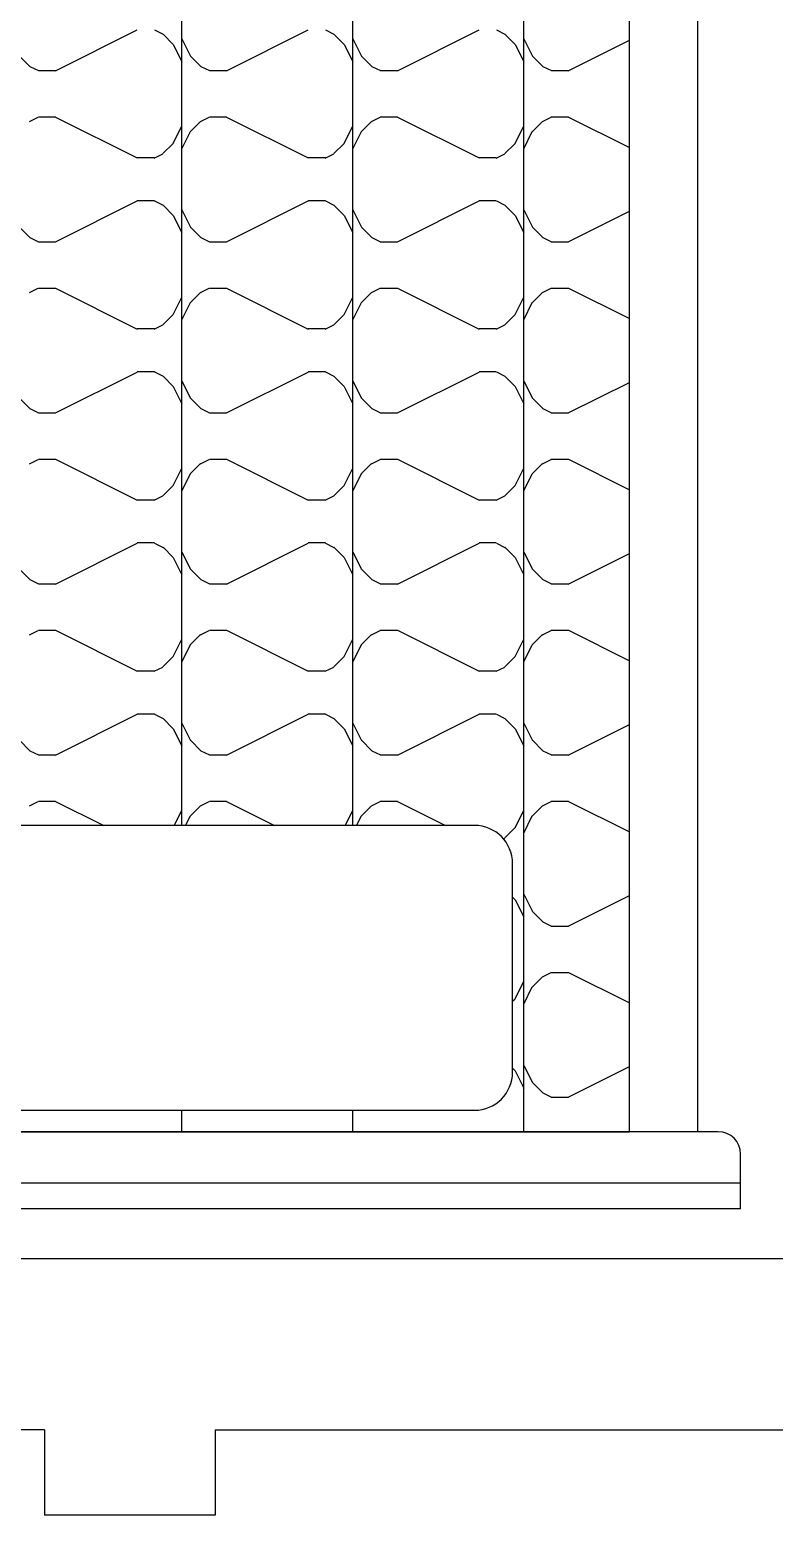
# Model space of a CAD drawing. Header units: millimetres. Extents: x 1143 to 39838, y 578 to 35727.
# Drawn here: x 9572 to 10443, y 12439 to 14176 of the extents above; entities that cross this region are included whole.
import ezdxf

# ---------------------------------------------------------------- set-up
doc = ezdxf.new("R2010")
doc.units = ezdxf.units.MM
for name, color, linetype in [('JJ', 8, 'Continuous'), ('PUB_WINDW', 7, 'Continuous'), ('WALL', 255, 'Continuous')]:
    doc.layers.add(name, color=color, linetype=linetype)
doc.styles.add('DIM_FONT', font='SIMPLEX', dxfattribs={"width": 0.8})
doc.styles.get("Standard").update_dxf_attribs({"font": 'arial.ttf'})

# ---------------------------------------------------------------- blocks, each defined once
blk = doc.blocks.new('A$C2EAD2DD6')
at = {"layer": 'JJ'}
for p, q in [((0, 0, -1600), (0, 1450, -1600)), ((30, 0, -1600), (30, 1450, -1600)), ((90, 26.1, -1600), (90, 1423.9, -1600)), ((90, 1320, -1600), (90, 130, -1600)), ((115.1, 1141.8, -1600), (115.1, 311.3, -1600)), ((448, 311.3, -1600), (448, 1141.8, -1600)), ((547.6, 843.5, -1600), (535.5, 831.4, -1600)), ((747.6, 843.5, -1600), (735.5, 831.4, -1600)), ((947.6, 843.5, -1600), (935.5, 831.4, -1600)), ((1147.6, 843.5, -1600), (1135.5, 831.4, -1600)), ((1347.6, 843.5, -1600), (1335.5, 831.4, -1600)), ((471, 831.6, -1600), (476, 821.6, -1600)), ((471, 831.6, -1600), (476, 821.6, -1600)), ((476.3, 821.4, -1600), (476.3, 801.3, -1600)), ((535.5, 831.4, -1600), (530.5, 821.3, -1600)), ((535.5, 831.4, -1600), (530.5, 821.3, -1600)), ((530.5, 821.4, -1600), (530.5, 801.3, -1600)), ((671, 831.6, -1600), (676, 821.6, -1600)), ((671, 831.6, -1600), (676, 821.6, -1600)), ((676.3, 821.4, -1600), (676.3, 801.3, -1600)), ((735.5, 831.4, -1600), (730.5, 821.3, -1600)), ((735.5, 831.4, -1600), (730.5, 821.3, -1600)), ((730.5, 821.4, -1600), (730.5, 801.3, -1600)), ((871, 831.6, -1600), (876, 821.6, -1600)), ((871, 831.6, -1600), (876, 821.6, -1600)), ((876.3, 821.4, -1600), (876.3, 801.3, -1600)), ((935.5, 831.4, -1600), (930.5, 821.3, -1600)), ((935.5, 831.4, -1600), (930.5, 821.3, -1600)), ((930.5, 821.4, -1600), (930.5, 801.3, -1600)), ((1071, 831.6, -1600), (1076, 821.6, -1600)), ((1071, 831.6, -1600), (1076, 821.6, -1600)), ((1076.3, 821.4, -1600), (1076.3, 801.3, -1600)), ((1135.5, 831.4, -1600), (1130.5, 821.3, -1600)), ((1135.5, 831.4, -1600), (1130.5, 821.3, -1600)), ((1130.5, 821.4, -1600), (1130.5, 801.3, -1600)), ((1271, 831.6, -1600), (1276, 821.6, -1600)), ((1271, 831.6, -1600), (1276, 821.6, -1600)), ((1276.3, 821.4, -1600), (1276.3, 801.3, -1600)), ((1335.5, 831.4, -1600), (1330.5, 821.3, -1600)), ((1335.5, 831.4, -1600), (1330.5, 821.3, -1600)), ((1330.5, 821.4, -1600), (1330.5, 801.3, -1600)), ((476.2, 801.3, -1600), (448, 745, -1600)), ((476.2, 801.3, -1600), (448, 745, -1600)), ((530.3, 801.5, -1600), (578.1, 705.9, -1600)), ((530.3, 801.5, -1600), (578.1, 705.9, -1600)), ((676.2, 801.3, -1600), (628.4, 705.7, -1600)), ((676.2, 801.3, -1600), (628.4, 705.7, -1600)), ((730.3, 801.5, -1600), (778.1, 705.9, -1600)), ((730.3, 801.5, -1600), (778.1, 705.9, -1600)), ((876.2, 801.3, -1600), (828.4, 705.7, -1600)), ((876.2, 801.3, -1600), (828.4, 705.7, -1600)), ((930.3, 801.5, -1600), (978.1, 705.9, -1600)), ((930.3, 801.5, -1600), (978.1, 705.9, -1600)), ((1076.2, 801.3, -1600), (1028.4, 705.7, -1600)), ((1076.2, 801.3, -1600), (1028.4, 705.7, -1600)), ((1130.3, 801.5, -1600), (1178.1, 705.9, -1600)), ((1130.3, 801.5, -1600), (1178.1, 705.9, -1600)), ((1276.2, 801.3, -1600), (1228.4, 705.7, -1600)), ((1276.2, 801.3, -1600), (1228.4, 705.7, -1600)), ((1330.3, 801.5, -1600), (1378.1, 705.9, -1600)), ((1330.3, 801.5, -1600), (1378.1, 705.9, -1600)), ((578.3, 685.7, -1600), (578.3, 705.8, -1600)), ((628.5, 685.7, -1600), (628.5, 705.8, -1600)), ((778.3, 685.7, -1600), (778.3, 705.8, -1600)), ((828.5, 685.7, -1600), (828.5, 705.8, -1600)), ((978.3, 685.7, -1600), (978.3, 705.8, -1600)), ((1028.5, 685.7, -1600), (1028.5, 705.8, -1600)), ((1178.3, 685.7, -1600), (1178.3, 705.8, -1600)), ((1228.5, 685.7, -1600), (1228.5, 705.8, -1600)), ((578.2, 685.6, -1600), (573.2, 675.6, -1600)), ((578.2, 685.6, -1600), (573.2, 675.6, -1600)), ((628.3, 685.9, -1600), (633.3, 675.8, -1600)), ((628.3, 685.9, -1600), (633.3, 675.8, -1600)), ((778.2, 685.6, -1600), (773.2, 675.6, -1600)), ((778.2, 685.6, -1600), (773.2, 675.6, -1600)), ((828.3, 685.9, -1600), (833.3, 675.8, -1600)), ((828.3, 685.9, -1600), (833.3, 675.8, -1600)), ((978.2, 685.6, -1600), (973.2, 675.6, -1600)), ((978.2, 685.6, -1600), (973.2, 675.6, -1600)), ((1028.3, 685.9, -1600), (1033.3, 675.8, -1600)), ((1028.3, 685.9, -1600), (1033.3, 675.8, -1600)), ((1178.2, 685.6, -1600), (1173.2, 675.6, -1600)), ((1178.2, 685.6, -1600), (1173.2, 675.6, -1600)), ((1228.3, 685.9, -1600), (1233.3, 675.8, -1600)), ((1228.3, 685.9, -1600), (1233.3, 675.8, -1600)), ((1378.2, 685.6, -1600), (1373.2, 675.6, -1600)), ((1378.2, 685.6, -1600), (1373.2, 675.6, -1600)), ((448, 662.5, -1600), (465.7, 653.6, -1600)), ((561.2, 663.6, -1600), (541.1, 653.6, -1600)), ((573.3, 675.6, -1600), (561.2, 663.6, -1600)), ((633.5, 675.8, -1600), (645.5, 663.8, -1600)), ((645.6, 663.7, -1600), (665.7, 653.6, -1600)), ((761.2, 663.6, -1600), (741.1, 653.6, -1600)), ((773.3, 675.6, -1600), (761.2, 663.6, -1600)), ((833.5, 675.8, -1600), (845.5, 663.8, -1600)), ((845.6, 663.7, -1600), (865.7, 653.6, -1600)), ((961.2, 663.6, -1600), (941.1, 653.6, -1600)), ((973.3, 675.6, -1600), (961.2, 663.6, -1600)), ((1033.5, 675.8, -1600), (1045.5, 663.8, -1600)), ((1045.6, 663.7, -1600), (1065.7, 653.6, -1600)), ((1161.2, 663.6, -1600), (1141.1, 653.6, -1600)), ((1173.3, 675.6, -1600), (1161.2, 663.6, -1600)), ((1233.5, 675.8, -1600), (1245.5, 663.8, -1600)), ((1245.6, 663.7, -1600), (1265.7, 653.6, -1600)), ((1361.2, 663.6, -1600), (1341.1, 653.6, -1600)), ((1373.3, 675.6, -1600), (1361.2, 663.6, -1600)), ((90, 653.6, -1600), (115.1, 653.6, -1600)), ((448, 653.6, -1600), (577.1, 653.6, -1600)), ((448, 649.2, -1600), (459.3, 643.6, -1600)), ((459.1, 643.7, -1600), (471.2, 631.6, -1600)), ((547.6, 643.5, -1600), (535.5, 631.4, -1600)), ((567.6, 653.6, -1600), (547.5, 643.5, -1600)), ((577.1, 653.6, -1600), (577.2, 653.6, -1600)), ((577.2, 653.6, -1600), (777.3, 653.6, -1600)), ((639.2, 653.6, -1600), (659.3, 643.6, -1600)), ((659.1, 643.7, -1600), (671.2, 631.6, -1600)), ((747.6, 643.5, -1600), (735.5, 631.4, -1600)), ((767.6, 653.6, -1600), (747.5, 643.5, -1600)), ((777.3, 653.6, -1600), (977.4, 653.6, -1600)), ((777.3, 653.6, -1600), (777.3, 653.6, -1600)), ((839.2, 653.6, -1600), (859.3, 643.6, -1600)), ((859.1, 643.7, -1600), (871.2, 631.6, -1600)), ((947.6, 643.5, -1600), (935.5, 631.4, -1600)), ((967.6, 653.6, -1600), (947.5, 643.5, -1600)), ((977.4, 653.6, -1600), (977.5, 653.6, -1600)), ((977.5, 653.6, -1600), (1177.6, 653.6, -1600)), ((1039.2, 653.6, -1600), (1059.3, 643.6, -1600)), ((1059.1, 643.7, -1600), (1071.2, 631.6, -1600)), ((1147.6, 643.5, -1600), (1135.5, 631.4, -1600)), ((1167.6, 653.6, -1600), (1147.5, 643.5, -1600)), ((1177.6, 653.6, -1600), (1177.7, 653.6, -1600)), ((1177.7, 653.6, -1600), (1377.8, 653.6, -1600)), ((1239.2, 653.6, -1600), (1259.3, 643.6, -1600)), ((1259.1, 643.7, -1600), (1271.2, 631.6, -1600)), ((1347.6, 643.5, -1600), (1335.5, 631.4, -1600)), ((1367.6, 653.6, -1600), (1347.5, 643.5, -1600)), ((1377.8, 653.6, -1600), (1377.9, 653.6, -1600)), ((1377.9, 653.6, -1600), (1578, 653.6, -1600)), ((471, 631.6, -1600), (476, 621.6, -1600)), ((471, 631.6, -1600), (476, 621.6, -1600)), ((535.5, 631.4, -1600), (530.5, 621.3, -1600)), ((535.5, 631.4, -1600), (530.5, 621.3, -1600)), ((671, 631.6, -1600), (676, 621.6, -1600)), ((671, 631.6, -1600), (676, 621.6, -1600)), ((735.5, 631.4, -1600), (730.5, 621.3, -1600)), ((735.5, 631.4, -1600), (730.5, 621.3, -1600)), ((871, 631.6, -1600), (876, 621.6, -1600)), ((871, 631.6, -1600), (876, 621.6, -1600)), ((935.5, 631.4, -1600), (930.5, 621.3, -1600)), ((935.5, 631.4, -1600), (930.5, 621.3, -1600)), ((1071, 631.6, -1600), (1076, 621.6, -1600)), ((1071, 631.6, -1600), (1076, 621.6, -1600)), ((1135.5, 631.4, -1600), (1130.5, 621.3, -1600)), ((1135.5, 631.4, -1600), (1130.5, 621.3, -1600)), ((1271, 631.6, -1600), (1276, 621.6, -1600)), ((1271, 631.6, -1600), (1276, 621.6, -1600)), ((1335.5, 631.4, -1600), (1330.5, 621.3, -1600)), ((1335.5, 631.4, -1600), (1330.5, 621.3, -1600)), ((476.3, 621.4, -1600), (476.3, 601.3, -1600)), ((530.5, 621.4, -1600), (530.5, 601.3, -1600)), ((676.3, 621.4, -1600), (676.3, 601.3, -1600)), ((730.5, 621.4, -1600), (730.5, 601.3, -1600)), ((876.3, 621.4, -1600), (876.3, 601.3, -1600)), ((930.5, 621.4, -1600), (930.5, 601.3, -1600)), ((1076.3, 621.4, -1600), (1076.3, 601.3, -1600)), ((1130.5, 621.4, -1600), (1130.5, 601.3, -1600)), ((1276.3, 621.4, -1600), (1276.3, 601.3, -1600)), ((1330.5, 621.4, -1600), (1330.5, 601.3, -1600)), ((476.2, 601.3, -1600), (448, 545, -1600)), ((476.2, 601.3, -1600), (448, 545, -1600)), ((530.3, 601.5, -1600), (578.1, 505.9, -1600)), ((530.3, 601.5, -1600), (578.1, 505.9, -1600)), ((676.2, 601.3, -1600), (628.4, 505.7, -1600)), ((676.2, 601.3, -1600), (628.4, 505.7, -1600)), ((730.3, 601.5, -1600), (778.1, 505.9, -1600)), ((730.3, 601.5, -1600), (778.1, 505.9, -1600)), ((876.2, 601.3, -1600), (828.4, 505.7, -1600)), ((876.2, 601.3, -1600), (828.4, 505.7, -1600)), ((930.3, 601.5, -1600), (978.1, 505.9, -1600)), ((930.3, 601.5, -1600), (978.1, 505.9, -1600)), ((1076.2, 601.3, -1600), (1028.4, 505.7, -1600)), ((1076.2, 601.3, -1600), (1028.4, 505.7, -1600)), ((1130.3, 601.5, -1600), (1178.1, 505.9, -1600)), ((1130.3, 601.5, -1600), (1178.1, 505.9, -1600)), ((1276.2, 601.3, -1600), (1228.4, 505.7, -1600)), ((1276.2, 601.3, -1600), (1228.4, 505.7, -1600)), ((1330.3, 601.5, -1600), (1378.1, 505.9, -1600)), ((1330.3, 601.5, -1600), (1378.1, 505.9, -1600)), ((578.3, 485.7, -1600), (578.3, 505.8, -1600)), ((628.5, 485.7, -1600), (628.5, 505.8, -1600)), ((778.3, 485.7, -1600), (778.3, 505.8, -1600)), ((828.5, 485.7, -1600), (828.5, 505.8, -1600)), ((978.3, 485.7, -1600), (978.3, 505.8, -1600)), ((1028.5, 485.7, -1600), (1028.5, 505.8, -1600)), ((1178.3, 485.7, -1600), (1178.3, 505.8, -1600)), ((1228.5, 485.7, -1600), (1228.5, 505.8, -1600)), ((573.3, 475.7, -1600), (561.2, 463.6, -1600)), ((578.2, 485.6, -1600), (573.2, 475.6, -1600)), ((578.2, 485.6, -1600), (573.2, 475.6, -1600)), ((628.3, 485.9, -1600), (633.3, 475.8, -1600)), ((628.3, 485.9, -1600), (633.3, 475.8, -1600)), ((633.5, 475.8, -1600), (645.5, 463.8, -1600)), ((773.3, 475.7, -1600), (761.2, 463.6, -1600)), ((778.2, 485.6, -1600), (773.2, 475.6, -1600)), ((778.2, 485.6, -1600), (773.2, 475.6, -1600)), ((828.3, 485.9, -1600), (833.3, 475.8, -1600)), ((828.3, 485.9, -1600), (833.3, 475.8, -1600)), ((833.5, 475.8, -1600), (845.5, 463.8, -1600)), ((973.3, 475.7, -1600), (961.2, 463.6, -1600)), ((978.2, 485.6, -1600), (973.2, 475.6, -1600)), ((978.2, 485.6, -1600), (973.2, 475.6, -1600)), ((1028.3, 485.9, -1600), (1033.3, 475.8, -1600)), ((1028.3, 485.9, -1600), (1033.3, 475.8, -1600)), ((1033.5, 475.8, -1600), (1045.5, 463.8, -1600)), ((1173.3, 475.7, -1600), (1161.2, 463.6, -1600)), ((1178.2, 485.6, -1600), (1173.2, 475.6, -1600)), ((1178.2, 485.6, -1600), (1173.2, 475.6, -1600)), ((1228.3, 485.9, -1600), (1233.3, 475.8, -1600)), ((1228.3, 485.9, -1600), (1233.3, 475.8, -1600)), ((1233.5, 475.8, -1600), (1245.5, 463.8, -1600)), ((1373.3, 475.7, -1600), (1361.2, 463.6, -1600)), ((1378.2, 485.6, -1600), (1373.2, 475.6, -1600)), ((1378.2, 485.6, -1600), (1373.2, 475.6, -1600)), ((90, 453.6, -1600), (115.1, 453.6, -1600)), ((448, 462.5, -1600), (465.7, 453.6, -1600)), ((448, 453.6, -1600), (577.1, 453.6, -1600)), ((561.2, 463.6, -1600), (541.1, 453.6, -1600)), ((567.6, 453.6, -1600), (547.5, 443.5, -1600)), ((577.1, 453.6, -1600), (577.2, 453.6, -1600)), ((577.2, 453.6, -1600), (777.3, 453.6, -1600)), ((639.2, 453.6, -1600), (659.3, 443.6, -1600)), ((645.6, 463.7, -1600), (665.7, 453.6, -1600)), ((761.2, 463.6, -1600), (741.1, 453.6, -1600)), ((767.6, 453.6, -1600), (747.5, 443.5, -1600)), ((777.3, 453.6, -1600), (977.4, 453.6, -1600)), ((777.3, 453.6, -1600), (777.3, 453.6, -1600)), ((839.2, 453.6, -1600), (859.3, 443.6, -1600)), ((845.6, 463.7, -1600), (865.7, 453.6, -1600)), ((961.2, 463.6, -1600), (941.1, 453.6, -1600)), ((967.6, 453.6, -1600), (947.5, 443.5, -1600)), ((977.4, 453.6, -1600), (977.5, 453.6, -1600)), ((977.5, 453.6, -1600), (1177.6, 453.6, -1600)), ((1039.2, 453.6, -1600), (1059.3, 443.6, -1600)), ((1045.6, 463.7, -1600), (1065.7, 453.6, -1600)), ((1161.2, 463.6, -1600), (1141.1, 453.6, -1600)), ((1167.6, 453.6, -1600), (1147.5, 443.5, -1600)), ((1177.6, 453.6, -1600), (1177.7, 453.6, -1600)), ((1177.7, 453.6, -1600), (1377.8, 453.6, -1600)), ((1239.2, 453.6, -1600), (1259.3, 443.6, -1600)), ((1245.6, 463.7, -1600), (1265.7, 453.6, -1600)), ((1361.2, 463.6, -1600), (1341.1, 453.6, -1600)), ((1367.6, 453.6, -1600), (1347.5, 443.5, -1600)), ((1377.8, 453.6, -1600), (1377.9, 453.6, -1600)), ((1377.9, 453.6, -1600), (1578, 453.6, -1600)), ((448, 449.2, -1600), (459.3, 443.6, -1600)), ((459.1, 443.7, -1600), (471.2, 431.6, -1600)), ((547.6, 443.5, -1600), (535.5, 431.4, -1600)), ((659.1, 443.7, -1600), (671.2, 431.6, -1600)), ((747.6, 443.5, -1600), (735.5, 431.4, -1600)), ((859.1, 443.7, -1600), (871.2, 431.6, -1600)), ((947.6, 443.5, -1600), (935.5, 431.4, -1600)), ((1059.1, 443.7, -1600), (1071.2, 431.6, -1600)), ((1147.6, 443.5, -1600), (1135.5, 431.4, -1600)), ((1259.1, 443.7, -1600), (1271.2, 431.6, -1600)), ((1347.6, 443.5, -1600), (1335.5, 431.4, -1600)), ((471, 431.6, -1600), (476, 421.6, -1600)), ((471, 431.6, -1600), (476, 421.6, -1600)), ((476.3, 421.4, -1600), (476.3, 401.3, -1600)), ((535.5, 431.4, -1600), (530.5, 421.3, -1600)), ((535.5, 431.4, -1600), (530.5, 421.3, -1600)), ((530.5, 421.4, -1600), (530.5, 401.3, -1600)), ((671, 431.6, -1600), (676, 421.6, -1600)), ((671, 431.6, -1600), (676, 421.6, -1600)), ((676.3, 421.4, -1600), (676.3, 401.3, -1600)), ((735.5, 431.4, -1600), (730.5, 421.3, -1600)), ((735.5, 431.4, -1600), (730.5, 421.3, -1600)), ((730.5, 421.4, -1600), (730.5, 401.3, -1600)), ((871, 431.6, -1600), (876, 421.6, -1600)), ((871, 431.6, -1600), (876, 421.6, -1600)), ((876.3, 421.4, -1600), (876.3, 401.3, -1600)), ((935.5, 431.4, -1600), (930.5, 421.3, -1600)), ((935.5, 431.4, -1600), (930.5, 421.3, -1600)), ((930.5, 421.4, -1600), (930.5, 401.3, -1600)), ((1071, 431.6, -1600), (1076, 421.6, -1600)), ((1071, 431.6, -1600), (1076, 421.6, -1600)), ((1076.3, 421.4, -1600), (1076.3, 401.3, -1600)), ((1135.5, 431.4, -1600), (1130.5, 421.3, -1600)), ((1135.5, 431.4, -1600), (1130.5, 421.3, -1600)), ((1130.5, 421.4, -1600), (1130.5, 401.3, -1600)), ((1271, 431.6, -1600), (1276, 421.6, -1600)), ((1271, 431.6, -1600), (1276, 421.6, -1600)), ((1276.3, 421.4, -1600), (1276.3, 401.3, -1600)), ((1335.5, 431.4, -1600), (1330.5, 421.3, -1600)), ((1335.5, 431.4, -1600), (1330.5, 421.3, -1600)), ((1330.5, 421.4, -1600), (1330.5, 401.3, -1600)), ((476.2, 401.3, -1600), (448, 345, -1600)), ((476.2, 401.3, -1600), (448, 345, -1600)), ((530.3, 401.5, -1600), (578.1, 305.9, -1600)), ((530.3, 401.5, -1600), (578.1, 305.9, -1600)), ((676.2, 401.3, -1600), (628.4, 305.7, -1600)), ((676.2, 401.3, -1600), (628.4, 305.7, -1600)), ((730.3, 401.5, -1600), (778.1, 305.9, -1600)), ((730.3, 401.5, -1600), (778.1, 305.9, -1600)), ((876.2, 401.3, -1600), (828.4, 305.7, -1600)), ((876.2, 401.3, -1600), (828.4, 305.7, -1600)), ((930.3, 401.5, -1600), (978.1, 305.9, -1600)), ((930.3, 401.5, -1600), (978.1, 305.9, -1600)), ((1076.2, 401.3, -1600), (1028.4, 305.7, -1600)), ((1076.2, 401.3, -1600), (1028.4, 305.7, -1600)), ((1130.3, 401.5, -1600), (1178.1, 305.9, -1600)), ((1130.3, 401.5, -1600), (1178.1, 305.9, -1600)), ((1276.2, 401.3, -1600), (1228.4, 305.7, -1600)), ((1276.2, 401.3, -1600), (1228.4, 305.7, -1600)), ((1330.3, 401.5, -1600), (1378.1, 305.9, -1600)), ((1330.3, 401.5, -1600), (1378.1, 305.9, -1600)), ((578.3, 285.7, -1600), (578.3, 305.8, -1600)), ((628.5, 285.7, -1600), (628.5, 305.8, -1600)), ((778.3, 285.7, -1600), (778.3, 305.8, -1600)), ((828.5, 285.7, -1600), (828.5, 305.8, -1600)), ((978.3, 285.7, -1600), (978.3, 305.8, -1600)), ((1028.5, 285.7, -1600), (1028.5, 305.8, -1600)), ((1178.3, 285.7, -1600), (1178.3, 305.8, -1600)), ((1228.5, 285.7, -1600), (1228.5, 305.8, -1600)), ((578.2, 285.6, -1600), (573.2, 275.6, -1600)), ((578.2, 285.6, -1600), (573.2, 275.6, -1600)), ((628.3, 285.9, -1600), (633.3, 275.8, -1600)), ((628.3, 285.9, -1600), (633.3, 275.8, -1600)), ((778.2, 285.6, -1600), (773.2, 275.6, -1600)), ((778.2, 285.6, -1600), (773.2, 275.6, -1600)), ((828.3, 285.9, -1600), (833.3, 275.8, -1600)), ((828.3, 285.9, -1600), (833.3, 275.8, -1600)), ((978.2, 285.6, -1600), (973.2, 275.6, -1600)), ((978.2, 285.6, -1600), (973.2, 275.6, -1600)), ((1028.3, 285.9, -1600), (1033.3, 275.8, -1600)), ((1028.3, 285.9, -1600), (1033.3, 275.8, -1600)), ((1178.2, 285.6, -1600), (1173.2, 275.6, -1600)), ((1178.2, 285.6, -1600), (1173.2, 275.6, -1600)), ((1228.3, 285.9, -1600), (1233.3, 275.8, -1600)), ((1228.3, 285.9, -1600), (1233.3, 275.8, -1600)), ((1378.2, 285.6, -1600), (1373.2, 275.6, -1600)), ((1378.2, 285.6, -1600), (1373.2, 275.6, -1600)), ((161.2, 263.6, -1600), (141.1, 253.6, -1600)), ((159.7, 266.7, -1600), (403.5, 266.7, -1600)), ((164.3, 266.7, -1600), (161.2, 263.6, -1600)), ((242.6, 266.7, -1600), (245.5, 263.8, -1600)), ((245.6, 263.7, -1600), (265.7, 253.6, -1600)), ((361.2, 263.6, -1600), (341.1, 253.6, -1600)), ((364.3, 266.7, -1600), (361.2, 263.6, -1600)), ((432.5, 277.4, -1600), (433.3, 275.8, -1600)), ((432.5, 277.4, -1600), (433.3, 275.8, -1600)), ((433.5, 275.8, -1600), (445.5, 263.8, -1600)), ((445.6, 263.7, -1600), (465.7, 253.6, -1600)), ((561.2, 263.6, -1600), (541.1, 253.6, -1600)), ((573.3, 275.7, -1600), (561.2, 263.6, -1600)), ((633.5, 275.8, -1600), (645.5, 263.8, -1600)), ((645.6, 263.7, -1600), (665.7, 253.6, -1600)), ((761.2, 263.6, -1600), (741.1, 253.6, -1600)), ((773.3, 275.7, -1600), (761.2, 263.6, -1600)), ((833.5, 275.8, -1600), (845.5, 263.8, -1600)), ((845.6, 263.7, -1600), (865.7, 253.6, -1600)), ((961.2, 263.6, -1600), (941.1, 253.6, -1600)), ((973.3, 275.7, -1600), (961.2, 263.6, -1600)), ((1033.5, 275.8, -1600), (1045.5, 263.8, -1600)), ((1045.6, 263.7, -1600), (1065.7, 253.6, -1600)), ((1161.2, 263.6, -1600), (1141.1, 253.6, -1600)), ((1173.3, 275.7, -1600), (1161.2, 263.6, -1600)), ((1233.5, 275.8, -1600), (1245.5, 263.8, -1600)), ((1245.6, 263.7, -1600), (1265.7, 253.6, -1600)), ((1361.2, 263.6, -1600), (1341.1, 253.6, -1600)), ((1373.3, 275.7, -1600), (1361.2, 263.6, -1600)), ((90, 253.6, -1600), (176.7, 253.6, -1600)), ((147.6, 243.5, -1600), (135.5, 231.4, -1600)), ((167.6, 253.6, -1600), (147.5, 243.5, -1600)), ((176.7, 253.6, -1600), (176.8, 253.6, -1600)), ((176.8, 253.6, -1600), (376.9, 253.6, -1600)), ((239.2, 253.6, -1600), (259.3, 243.6, -1600)), ((259.1, 243.7, -1600), (271.2, 231.6, -1600)), ((347.6, 243.5, -1600), (335.5, 231.4, -1600)), ((367.6, 253.6, -1600), (347.5, 243.5, -1600)), ((376.9, 253.6, -1600), (377, 253.6, -1600)), ((377, 253.6, -1600), (577.1, 253.6, -1600)), ((439.2, 253.6, -1600), (459.3, 243.6, -1600)), ((459.1, 243.7, -1600), (471.2, 231.6, -1600)), ((547.6, 243.5, -1600), (535.5, 231.4, -1600)), ((567.6, 253.6, -1600), (547.5, 243.5, -1600)), ((577.1, 253.6, -1600), (577.2, 253.6, -1600)), ((577.2, 253.6, -1600), (777.3, 253.6, -1600)), ((639.2, 253.6, -1600), (659.3, 243.6, -1600)), ((659.1, 243.7, -1600), (671.2, 231.6, -1600)), ((747.6, 243.5, -1600), (735.5, 231.4, -1600)), ((767.6, 253.6, -1600), (747.5, 243.5, -1600)), ((777.3, 253.6, -1600), (977.4, 253.6, -1600)), ((777.3, 253.6, -1600), (777.3, 253.6, -1600)), ((839.2, 253.6, -1600), (859.3, 243.6, -1600)), ((859.1, 243.7, -1600), (871.2, 231.6, -1600)), ((947.6, 243.5, -1600), (935.5, 231.4, -1600)), ((967.6, 253.6, -1600), (947.5, 243.5, -1600)), ((977.4, 253.6, -1600), (977.5, 253.6, -1600)), ((977.5, 253.6, -1600), (1177.6, 253.6, -1600)), ((1039.2, 253.6, -1600), (1059.3, 243.6, -1600)), ((1059.1, 243.7, -1600), (1071.2, 231.6, -1600)), ((1147.6, 243.5, -1600), (1135.5, 231.4, -1600)), ((1167.6, 253.6, -1600), (1147.5, 243.5, -1600)), ((1177.6, 253.6, -1600), (1177.7, 253.6, -1600)), ((1177.7, 253.6, -1600), (1377.8, 253.6, -1600)), ((1239.2, 253.6, -1600), (1259.3, 243.6, -1600)), ((1259.1, 243.7, -1600), (1271.2, 231.6, -1600)), ((1347.6, 243.5, -1600), (1335.5, 231.4, -1600)), ((1367.6, 253.6, -1600), (1347.5, 243.5, -1600)), ((1377.8, 253.6, -1600), (1377.9, 253.6, -1600)), ((1377.9, 253.6, -1600), (1578, 253.6, -1600)), ((135.5, 231.4, -1600), (130.4, 221.3, -1600)), ((135.5, 231.4, -1600), (130.5, 221.3, -1600)), ((271, 231.6, -1600), (276, 221.6, -1600)), ((271, 231.6, -1600), (276, 221.6, -1600)), ((335.5, 231.4, -1600), (330.5, 221.3, -1600)), ((335.5, 231.4, -1600), (330.5, 221.3, -1600)), ((471, 231.6, -1600), (476, 221.6, -1600)), ((471, 231.6, -1600), (476, 221.6, -1600)), ((535.5, 231.4, -1600), (530.5, 221.3, -1600)), ((535.5, 231.4, -1600), (530.5, 221.3, -1600)), ((671, 231.6, -1600), (676, 221.6, -1600)), ((671, 231.6, -1600), (676, 221.6, -1600)), ((735.5, 231.4, -1600), (730.5, 221.3, -1600)), ((735.5, 231.4, -1600), (730.5, 221.3, -1600)), ((871, 231.6, -1600), (876, 221.6, -1600)), ((871, 231.6, -1600), (876, 221.6, -1600)), ((935.5, 231.4, -1600), (930.5, 221.3, -1600)), ((935.5, 231.4, -1600), (930.5, 221.3, -1600)), ((1071, 231.6, -1600), (1076, 221.6, -1600)), ((1071, 231.6, -1600), (1076, 221.6, -1600)), ((1135.5, 231.4, -1600), (1130.5, 221.3, -1600)), ((1135.5, 231.4, -1600), (1130.5, 221.3, -1600)), ((1271, 231.6, -1600), (1276, 221.6, -1600)), ((1271, 231.6, -1600), (1276, 221.6, -1600)), ((1335.5, 231.4, -1600), (1330.5, 221.3, -1600)), ((1335.5, 231.4, -1600), (1330.5, 221.3, -1600)), ((130.5, 221.4, -1600), (130.5, 201.3, -1600)), ((276.3, 221.4, -1600), (276.3, 201.3, -1600)), ((330.5, 221.4, -1600), (330.5, 201.3, -1600)), ((476.3, 221.4, -1600), (476.3, 201.3, -1600)), ((530.5, 221.4, -1600), (530.5, 201.3, -1600)), ((676.3, 221.4, -1600), (676.3, 201.3, -1600)), ((730.5, 221.4, -1600), (730.5, 201.3, -1600)), ((876.3, 221.4, -1600), (876.3, 201.3, -1600)), ((930.5, 221.4, -1600), (930.5, 201.3, -1600)), ((1076.3, 221.4, -1600), (1076.3, 201.3, -1600)), ((1130.5, 221.4, -1600), (1130.5, 201.3, -1600)), ((1276.3, 221.4, -1600), (1276.3, 201.3, -1600)), ((1330.5, 221.4, -1600), (1330.5, 201.3, -1600)), ((130.3, 201.5, -1600), (166.1, 130, -1600)), ((130.3, 201.5, -1600), (166.1, 130, -1600)), ((276.2, 201.3, -1600), (240.6, 130, -1600)), ((276.2, 201.3, -1600), (240.6, 130, -1600)), ((330.3, 201.5, -1600), (366.1, 130, -1600)), ((330.3, 201.5, -1600), (366.1, 130, -1600)), ((476.2, 201.3, -1600), (440.6, 130, -1600)), ((476.2, 201.3, -1600), (440.6, 130, -1600)), ((530.3, 201.5, -1600), (566.1, 130, -1600)), ((530.3, 201.5, -1600), (566.1, 130, -1600)), ((676.2, 201.3, -1600), (640.6, 130, -1600)), ((676.2, 201.3, -1600), (640.6, 130, -1600)), ((730.3, 201.5, -1600), (766.1, 130, -1600)), ((730.3, 201.5, -1600), (766.1, 130, -1600)), ((876.2, 201.3, -1600), (840.6, 130, -1600)), ((876.2, 201.3, -1600), (840.6, 130, -1600)), ((930.3, 201.5, -1600), (966.1, 130, -1600)), ((930.3, 201.5, -1600), (966.1, 130, -1600)), ((1076.2, 201.3, -1600), (1040.6, 130, -1600)), ((1076.2, 201.3, -1600), (1040.6, 130, -1600)), ((1130.3, 201.5, -1600), (1166.1, 130, -1600)), ((1130.3, 201.5, -1600), (1166.1, 130, -1600)), ((1276.2, 201.3, -1600), (1240.6, 130, -1600)), ((1276.2, 201.3, -1600), (1240.6, 130, -1600)), ((1330.3, 201.5, -1600), (1366.1, 130, -1600)), ((1330.3, 201.5, -1600), (1366.1, 130, -1600)), ((90, 130, -1600), (1724.9, 130, -1600)), ((90, 50, -1600), (1890, 50, -1600)), ((0, 0, -1600), (63.9, 0, -1600))]:
    blk.add_line(p, q, dxfattribs=at)
for centre, radius, start, end in [((159.7, 311.3, -1600), 44.6, 180, 270), ((403.5, 311.3, -1600), 44.6, 270, 360), ((63.9, 26.1, -1600), 26.1, 270, 360)]:
    blk.add_arc(centre, radius, start, end, dxfattribs=at)
at = {"style": 'DIM_FONT', "width": 0.8, "flags": 9}
for tag in ['XSIZE', 'YSIZE']:
    blk.add_attdef(tag, (0, 1450, -1600), '', height=0.5, rotation=315, dxfattribs=at)
blk = doc.blocks.new('1T4F81聚福元')
at = {"layer": 'WALL'}
for p, q in [((-16300, -16700), (-14185, -16699.9)), ((-15600, -16900), (-16500, -16900)), ((-15600, -16900), (-15600, -17000)), ((-15400, -16900), (-14185, -16899.9)), ((-15400, -16900), (-15300, -16900)), ((-15400, -16900), (-15400, -17000)), ((-15400, -17000), (-15600, -17000))]:
    blk.add_line(p, q, dxfattribs=at)
at = {"layer": 'JJ', "rotation": 89.99999999976771}
blk.add_blockref('A$C2EAD2DD6', (-14785.6, -16641.6), dxfattribs=at)
at = {"style": 'DIM_FONT', "oblique": -180, "text_generation_flag": 4, "width": 0.8, "flags": 9}
for tag, p, rotation in [('XSIZE', (1326.3, -15051.1), 135), ('YSIZE', (1326.3, -15051.1), 135), ('XSIZE', (3900.1, -18100), 45), ('YSIZE', (3900.1, -18100), 45)]:
    blk.add_attdef(tag, p, '', height=0.5, rotation=rotation, dxfattribs=at)
at = {"layer": 'JJ', "oblique": -180, "text_generation_flag": 4, "width": 0.8, "flags": 9}
for p in [(1764.7, -14093.6), (2339, -19893.8)]:
    blk.add_attdef('XSIZE', p, '', height=0.441, dxfattribs=at)
blk.add_attdef('XSIZE', (-13521.8, -18540), '', height=0.441, rotation=90, dxfattribs=at)

msp = doc.modelspace()

# ---------------------------------------------------------------- block references
at = {"layer": 'PUB_WINDW'}
msp.add_blockref('1T4F81聚福元', (25189.3, 29439.1), dxfattribs=at)

doc.saveas('drawing.dxf')
